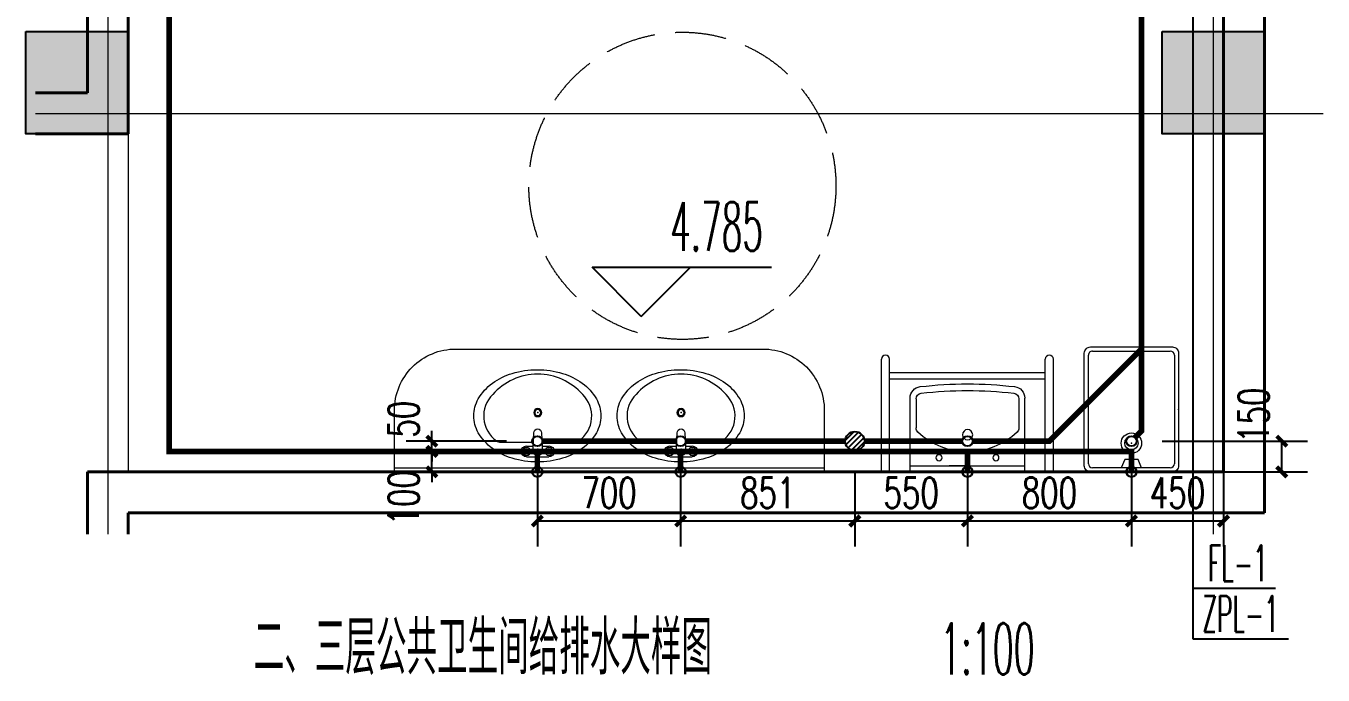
# Model space of a CAD drawing. Extents: x 1031190 to 1725648, y 733081 to 1571294.
# Drawn here: x 1284258 to 1290594, y 774693 to 777862 of the extents above; entities that cross this region are included whole.
import ezdxf

# ---------------------------------------------------------------- set-up
doc = ezdxf.new("R2010")
doc.units = 0
doc.header["$LTSCALE"] = 1000
doc.header["$MEASUREMENT"] = 0
for name, pattern in [('__DASH', [0.35, 0.25, -0.1]), ('ACAD_ISO10W100', [18.5, 12, -3, 0.5, -3]), ('DASH', [0.35, 0.25, -0.1]), ('DOTE', [2.42, 2, -0.2, 0.02, -0.2])]:
    doc.linetypes.add(name, pattern=pattern)
for name, color, linetype in [('DIM_ELEV', 3, 'Continuous'), ('DIM_SYMB', 3, 'Continuous'), ('DIM_不分区喷淋', 3, 'Continuous'), ('DIM_废水', 3, 'Continuous'), ('EQUIP_地漏', 7, 'Continuous'), ('EQUIP_污水', 7, 'Continuous'), ('PIPE-不分区给水', 3, 'J'), ('PIPE-污水', 2, 'W'), ('PUB_TEXT', 4, 'Continuous'), ('S-COLU-HATCH', 30, 'Continuous'), ('S-COLU-LINE1', 6, 'Continuous'), ('TWT_DIM', 3, 'Continuous'), ('VPIPE-不分区给水', 3, 'J')]:
    doc.layers.add(name, color=color, linetype=linetype)
for name, color, linetype, lineweight in [('DOTE', 19, 'DOTE', 9), ('LVTRY', 1, 'Continuous', 13), ('STAIR', 2, 'Continuous', 18), ('WALL', 9, 'Continuous', 40), ('WINDOW', 8, 'Continuous', 15)]:
    doc.layers.add(name, color=color, linetype=linetype, lineweight=lineweight)
doc.styles.add('_TCH_DIM', font='SIMPLEX.shx', dxfattribs={"width": 0.6, "oblique": 10, "bigfont": 'hztxt.shx'})
doc.styles.add('_TCH_DIM_T3', font='SIMPLEX', dxfattribs={"width": 0.705882, "bigfont": 'GBCBIG'})
doc.styles.add('_TWT_SERIAL', font='simplex.shx', dxfattribs={"width": 0.6, "oblique": 10, "height": 3.5, "bigfont": 'aadri.shx'})
doc.styles.get("Standard").update_dxf_attribs({"font": 'gbenor.shx', "bigfont": 'gbcbig.shx'})
doc.linetypes.add('J', pattern='A,3,-0.2,["J",Standard,S=0.25,R=0,X=-0.1,Y=-0.115],-0.2', length=3.4)
doc.linetypes.add('W', pattern='A,3,-0.2,["W",Standard,S=0.25,R=0,X=-0.1,Y=-0.115],-0.2', length=3.4)
doc.dimstyles.new('_TWT_ARCH&&50', dxfattribs={"dimtxt": 148.75, "dimasz": 50, "dimexe": 125, "dimexo": 150, "dimgap": 63.125, "dimtad": 1, "dimdec": 0, "dimzin": 0, "dimdsep": 46, "dimtxsty": '_TCH_DIM_T3', "dimblk": 'ARCHTICK', "dimcen": 0.09, "dimclrt": 7, "dimazin": 2, "dimtfac": 1, "dimtdec": 0, "dimtix": 1, "dimtmove": 2, "dimatfit": 3, "dimfxl": 0, "dimtolj": 1, "dimtzin": 0, "dimarcsym": 0})

# ---------------------------------------------------------------- blocks, each defined once
blk = doc.blocks.new('_LV1')
at = {"color": 0}
for p, q in [((-280, 0), (280, 0)), ((-280, 0), (-280, -360.7)), ((280, 0), (280, -360.7)), ((-280, -29), (280, -29)), ((0.2, -29), (-89.8, -29)), ((-89.8, -29), (90.2, -29)), ((-250.9, -356.5), (-250.9, -214.3)), ((251.3, -356.4), (251.3, -214.6))]:
    blk.add_line(p, q, dxfattribs=at)
for centre, radius in [((-138.9, -69.1), 15), ((0, -56.7), 8), ((138.9, -69.1), 15), ((0.9, -181.6), 24.9)]:
    blk.add_circle(centre, radius, dxfattribs=at)
for centre, radius, start, end in [((0, -452.1), 353.9, 46.75809, 133.15434), ((-222.9, -214.3), 28, 133.15434, 180), ((223.3, -214.6), 28, 0, 46.75809), ((-224, -360.7), 56, 180, 263.48098), ((-222.9, -356.5), 28, 180, 263.49841), ((223.3, -356.4), 28, 276.51223, 0), ((224, -360.7), 56, 276.51902, 0), ((0, 1599.6), 2029, 263.48098, 276.51902), ((0, 1599.6), 1996.7, 263.49841, 276.51223)]:
    blk.add_arc(centre, radius, start, end, dxfattribs=at)
blk = doc.blocks.new('A$C549C535F')
at = {"layer": 'LVTRY', "color": 0}
for p, q in [((0, 0), (-550, 0)), ((0, -40), (-550, -40)), ((-484.9, -800), (-484.9, -40)), ((-454.9, -800), (-454.9, -40)), ((0, -800), (-550, -800)), ((0, -840), (-550, -840))]:
    blk.add_line(p, q, dxfattribs=at)
for centre in [(-550, -20), (-550, -820)]:
    blk.add_arc(centre, 20, 89.99937, 269.99937, dxfattribs=at)
at = {"layer": 'LVTRY', "color": 8, "extrusion": (0, 0, -1), "zscale": -1, "rotation": 90}
blk.add_blockref('_LV1', (0, -420), dxfattribs=at)
blk = doc.blocks.new('$lvtry$00000187')
at = {"color": 0}
for p, q in [((-285, -420, 0), (-285, -40, 0)), ((-265, -20, 0), (265, -20, 0)), ((285, -40, 0), (285, -420, 0)), ((285, -180, 0), (245, -197.5, 0)), ((245, -197.5, 0), (245, -262.5, 0)), ((245, -262.5, 0), (285, -280, 0)), ((265, -440, 0), (-265, -440, 0))]:
    blk.add_line(p, q, dxfattribs=at)
at = {"color": 0, "elevation": 0}
blk.add_lwpolyline([(305, -430, -0.414214), (275, -460), (-275, -460, -0.414214), (-305, -430), (-305, -30, -0.414214), (-275, 0), (275, 0, -0.414214), (305, -30)], format="xyb", close=True, dxfattribs=at)
at = {"color": 0}
for radius in [50, 32.5]:
    blk.add_circle((165, -230, 0), radius, dxfattribs=at)
for centre, start, end in [((-265, -40, 0), 90, 180), ((265, -40, 0), 0, 90), ((-265, -420, 0), 180, 270), ((265, -420, 0), 270, 0)]:
    blk.add_arc(centre, 20, start, end, dxfattribs=at)
for p in [(0, 0, 0), (165, -230, 0)]:
    blk.add_point(p, dxfattribs=at)
blk = doc.blocks.new('$lvtry$00000196')
at = {"color": 0}
for points in [[(219.4, -384.7, 0.106486), (288.5, -307.6, 0.130324), (310.3, -225.4, 0.130324), (288.5, -143.1, 0.106486), (219.4, -66, 0.084172), (122.7, -18.1, 0.073176), (0, 0, 0.073176), (-122.7, -18.1, 0.084172), (-219.4, -66, 0.106486), (-288.5, -143.1, 0.130324), (-310.3, -225.4, 0.130324), (-288.5, -307.6, 0.106486), (-219.4, -384.7, 0.084172), (-122.7, -432.7, 0.073176), (0, -450.7, 0.073176), (122.7, -432.7, 0.084172)], [(-21.8, -44.3), (-17.3, -142, 1), (21, -142), (25.6, -44.3, 0.493794)]]:
    blk.add_lwpolyline(points, format="xyb", close=True, dxfattribs=at)
for points in [[(-52.4, -25.1), (56.2, -25.1)], [(-52.4, -78), (-20.3, -78)], [(24, -78), (56.2, -78)]]:
    blk.add_lwpolyline(points, dxfattribs=at)
for points in [[(-217.8, -329.4, -0.467303), (-199.2, -102.7, -0.154885), (-179, -96.3), (-17.3, -96.3, -0.154885)], [(21, -96.3), (182.8, -96.3, -0.154885), (203, -102.7, -0.467303), (221.6, -329.4, -0.210278), (1.9, -429.5, -0.210278), (-217.8, -329.4, -0.467303)]]:
    blk.add_lwpolyline(points, format="xyb", dxfattribs=at)
for centre, radius in [((-52.4, -51.6), 19.4), ((-52.4, -51.6), 12.6), ((56.2, -51.6), 19.4), ((56.2, -51.6), 12.6), ((1.9, -241), 19.7), ((1.9, -241), 14.7)]:
    blk.add_circle(centre, radius, dxfattribs=at)
for centre, start, end in [((-52.4, -51.6), 90, 270), ((56.2, -51.6), 270, 90)]:
    blk.add_arc(centre, 26.5, start, end, dxfattribs=at)
for p in [(1.9, -62.4), (1.9, -241)]:
    blk.add_point(p, dxfattribs=at)
blk = doc.blocks.new('_ArchTick')
at = {"color": 0, "linetype": 'ByBlock', "const_width": 0.4}
blk.add_lwpolyline([(-0.5, -0.5), (0.5, 0.5)], dxfattribs=at)
blk = doc.blocks.new('*D531')
at = {"layer": 'Defpoints', "color": 0}
for p in [(1286240.6, 775785), (1286755.8, 775785), (1286755.8, 775685)]:
    blk.add_point(p, dxfattribs=at)
at = {"layer": 'TWT_DIM', "color": 0, "lineweight": -2}
for p, q in [((1286240.6, 775785), (1286240.6, 775835)), ((1286605.8, 775785), (1286115.6, 775785)), ((1286240.6, 775685), (1286240.6, 775785)), ((1286605.8, 775685), (1286115.6, 775685)), ((1286240.6, 775685), (1286240.6, 775635))]:
    blk.add_line(p, q, dxfattribs=at)
at = {"layer": 'TWT_DIM', "color": 0, "lineweight": -2, "xscale": 50, "yscale": 50, "zscale": 50}
for p, rotation in [((1286240.6, 775785), 270), ((1286240.6, 775685), 90)]:
    blk.add_blockref('_ArchTick', p, dxfattribs=dict(at, rotation=rotation))
at = {"layer": 'TWT_DIM', "color": 7, "insert": (1286103.1, 775558.4), "char_height": 148.75, "attachment_point": 5, "rotation": 90, "style": '_TCH_DIM_T3'}
blk.add_mtext('\\A1;100', dxfattribs=at)
blk = doc.blocks.new('*D532')
at = {"layer": 'Defpoints', "color": 0}
for p in [(1286240.6, 775835), (1286755.8, 775835), (1286755.8, 775785)]:
    blk.add_point(p, dxfattribs=at)
at = {"layer": 'TWT_DIM', "color": 0, "lineweight": -2}
for p, q in [((1286240.6, 775835), (1286240.6, 775885)), ((1286605.8, 775835), (1286115.6, 775835)), ((1286240.6, 775785), (1286240.6, 775835)), ((1286605.8, 775785), (1286115.6, 775785)), ((1286240.6, 775785), (1286240.6, 775735))]:
    blk.add_line(p, q, dxfattribs=at)
at = {"layer": 'TWT_DIM', "color": 0, "lineweight": -2, "xscale": 50, "yscale": 50, "zscale": 50}
for p, rotation in [((1286240.6, 775835), 270), ((1286240.6, 775785), 90)]:
    blk.add_blockref('_ArchTick', p, dxfattribs=dict(at, rotation=rotation))
at = {"layer": 'TWT_DIM', "color": 7, "insert": (1286103.1, 775942.6), "char_height": 148.75, "attachment_point": 5, "rotation": 90, "style": '_TCH_DIM_T3'}
blk.add_mtext('\\A1;50', dxfattribs=at)
blk = doc.blocks.new('*D535')
at = {"layer": 'Defpoints', "color": 0}
for p in [(1289657.7, 775835), (1290392.3, 775835), (1289657.7, 775685)]:
    blk.add_point(p, dxfattribs=at)
at = {"layer": 'TWT_DIM', "color": 0, "lineweight": -2}
for p, q in [((1289807.7, 775835), (1290517.3, 775835)), ((1290392.3, 775685), (1290392.3, 775835)), ((1289807.7, 775685), (1290517.3, 775685))]:
    blk.add_line(p, q, dxfattribs=at)
at = {"layer": 'TWT_DIM', "color": 0, "lineweight": -2, "xscale": 50, "yscale": 50, "zscale": 50}
for p, rotation in [((1290392.3, 775835), 90), ((1290392.3, 775685), 270)]:
    blk.add_blockref('_ArchTick', p, dxfattribs=dict(at, rotation=rotation))
at = {"layer": 'TWT_DIM', "color": 7, "insert": (1290254.8, 775961.6), "char_height": 148.75, "attachment_point": 5, "rotation": 90, "style": '_TCH_DIM_T3'}
blk.add_mtext('\\A1;150', dxfattribs=at)
blk = doc.blocks.new('*D536')
at = {"layer": 'Defpoints', "color": 0}
for p in [(1286755.8, 775835), (1287455.8, 775835), (1287455.8, 775445.4)]:
    blk.add_point(p, dxfattribs=at)
at = {"layer": 'TWT_DIM', "color": 0, "lineweight": -2}
for p, q in [((1286755.8, 775685), (1286755.8, 775320.4)), ((1287455.8, 775685), (1287455.8, 775320.4)), ((1286755.8, 775445.4), (1287455.8, 775445.4))]:
    blk.add_line(p, q, dxfattribs=at)
at = {"layer": 'TWT_DIM', "color": 0, "lineweight": -2, "xscale": 50, "yscale": 50, "zscale": 50, "rotation": 180}
blk.add_blockref('_ArchTick', (1286755.8, 775445.4), dxfattribs=at)
at = {"layer": 'TWT_DIM', "color": 0, "lineweight": -2, "xscale": 50, "yscale": 50, "zscale": 50}
blk.add_blockref('_ArchTick', (1287455.8, 775445.4), dxfattribs=at)
at = {"layer": 'TWT_DIM', "color": 7, "insert": (1287105.8, 775582.9), "char_height": 148.75, "attachment_point": 5, "style": '_TCH_DIM_T3'}
blk.add_mtext('\\A1;700', dxfattribs=at)
blk = doc.blocks.new('*D537')
at = {"layer": 'Defpoints', "color": 0}
for p in [(1287455.8, 775835), (1288306.8, 775835), (1288306.8, 775445.4)]:
    blk.add_point(p, dxfattribs=at)
at = {"layer": 'TWT_DIM', "color": 0, "lineweight": -2}
for p, q in [((1287455.8, 775685), (1287455.8, 775320.4)), ((1288306.8, 775685), (1288306.8, 775320.4)), ((1287455.8, 775445.4), (1288306.8, 775445.4))]:
    blk.add_line(p, q, dxfattribs=at)
at = {"layer": 'TWT_DIM', "color": 0, "lineweight": -2, "xscale": 50, "yscale": 50, "zscale": 50, "rotation": 180}
blk.add_blockref('_ArchTick', (1287455.8, 775445.4), dxfattribs=at)
at = {"layer": 'TWT_DIM', "color": 0, "lineweight": -2, "xscale": 50, "yscale": 50, "zscale": 50}
blk.add_blockref('_ArchTick', (1288306.8, 775445.4), dxfattribs=at)
at = {"layer": 'TWT_DIM', "color": 7, "insert": (1287881.3, 775582.9), "char_height": 148.75, "attachment_point": 5, "style": '_TCH_DIM_T3'}
blk.add_mtext('\\A1;851', dxfattribs=at)
blk = doc.blocks.new('*D538')
at = {"layer": 'Defpoints', "color": 0}
for p in [(1288306.8, 775835), (1288856.8, 775835), (1288856.8, 775445.4)]:
    blk.add_point(p, dxfattribs=at)
at = {"layer": 'TWT_DIM', "color": 0, "lineweight": -2}
for p, q in [((1288306.8, 775685), (1288306.8, 775320.4)), ((1288856.8, 775685), (1288856.8, 775320.4)), ((1288306.8, 775445.4), (1288856.8, 775445.4))]:
    blk.add_line(p, q, dxfattribs=at)
at = {"layer": 'TWT_DIM', "color": 0, "lineweight": -2, "xscale": 50, "yscale": 50, "zscale": 50, "rotation": 180}
blk.add_blockref('_ArchTick', (1288306.8, 775445.4), dxfattribs=at)
at = {"layer": 'TWT_DIM', "color": 0, "lineweight": -2, "xscale": 50, "yscale": 50, "zscale": 50}
blk.add_blockref('_ArchTick', (1288856.8, 775445.4), dxfattribs=at)
at = {"layer": 'TWT_DIM', "color": 7, "insert": (1288581.8, 775582.9), "char_height": 148.75, "attachment_point": 5, "style": '_TCH_DIM_T3'}
blk.add_mtext('\\A1;550', dxfattribs=at)
blk = doc.blocks.new('*D539')
at = {"layer": 'Defpoints', "color": 0}
for p in [(1288856.8, 775835), (1289657.7, 775835), (1289657.7, 775445.4)]:
    blk.add_point(p, dxfattribs=at)
at = {"layer": 'TWT_DIM', "color": 0, "lineweight": -2}
for p, q in [((1288856.8, 775685), (1288856.8, 775320.4)), ((1289657.7, 775685), (1289657.7, 775320.4)), ((1288856.8, 775445.4), (1289657.7, 775445.4))]:
    blk.add_line(p, q, dxfattribs=at)
at = {"layer": 'TWT_DIM', "color": 0, "lineweight": -2, "xscale": 50, "yscale": 50, "zscale": 50, "rotation": 180}
blk.add_blockref('_ArchTick', (1288856.8, 775445.4), dxfattribs=at)
at = {"layer": 'TWT_DIM', "color": 0, "lineweight": -2, "xscale": 50, "yscale": 50, "zscale": 50}
blk.add_blockref('_ArchTick', (1289657.7, 775445.4), dxfattribs=at)
at = {"layer": 'TWT_DIM', "color": 7, "insert": (1289257.3, 775582.9), "char_height": 148.75, "attachment_point": 5, "style": '_TCH_DIM_T3'}
blk.add_mtext('\\A1;800', dxfattribs=at)
blk = doc.blocks.new('*D540')
at = {"layer": 'Defpoints', "color": 0}
for p in [(1289657.7, 775835), (1290107.7, 775835), (1290107.7, 775445.4)]:
    blk.add_point(p, dxfattribs=at)
at = {"layer": 'TWT_DIM', "color": 0, "lineweight": -2}
for p, q in [((1289657.7, 775685), (1289657.7, 775320.4)), ((1290107.7, 775685), (1290107.7, 775320.4)), ((1289657.7, 775445.4), (1290107.7, 775445.4))]:
    blk.add_line(p, q, dxfattribs=at)
at = {"layer": 'TWT_DIM', "color": 0, "lineweight": -2, "xscale": 50, "yscale": 50, "zscale": 50, "rotation": 180}
blk.add_blockref('_ArchTick', (1289657.7, 775445.4), dxfattribs=at)
at = {"layer": 'TWT_DIM', "color": 0, "lineweight": -2, "xscale": 50, "yscale": 50, "zscale": 50}
blk.add_blockref('_ArchTick', (1290107.7, 775445.4), dxfattribs=at)
at = {"layer": 'TWT_DIM', "color": 7, "insert": (1289882.7, 775582.9), "char_height": 148.75, "attachment_point": 5, "style": '_TCH_DIM_T3'}
blk.add_mtext('\\A1;450', dxfattribs=at)
blk = doc.blocks.new('$TwtSys$00000147')
blk.add_circle((0, 0, 0), 25)
blk = doc.blocks.new('$TwtSys$00000141')
for p, q in [((-94, 8), (-10, 92)), ((-94, 8), (-10, 92)), ((-87, -35), (35, 87)), ((-87, -35), (35, 87)), ((-66, -66), (66, 66)), ((-66, -66), (66, 66)), ((-32, -87), (88, 33)), ((-32, -87), (88, 33)), ((11, -92), (92, -11)), ((11, -92), (92, -11))]:
    blk.add_line(p, q)
blk.add_circle((0, 0), 94)
blk.add_circle((0, 0), 94)

msp = doc.modelspace()

# ---------------------------------------------------------------- hatches: boundary and pattern name
at = {"layer": 'PIPE-不分区给水'}
for points in [[(1284957.6, 775785), (1284943.9, 775785), (1284943.9, 775771.3)], [(1284957.6, 775785), (1284957.6, 775771.3), (1284943.9, 775771.3)], [(1289657.7, 775785), (1289671.5, 775785), (1289671.5, 775798.8)], [(1289657.7, 775785), (1289657.7, 775798.8), (1289671.5, 775798.8)]]:
    msp.add_hatch(color=256, dxfattribs=at).paths.add_polyline_path(points)
at = {"layer": 'PIPE-污水'}
for points in [[(1289707.7, 775885), (1289717.5, 775875.3), (1289721.5, 775879.3)], [(1289707.7, 775885), (1289721.5, 775885), (1289721.5, 775879.3)], [(1289256.8, 775835), (1289256.8, 775821.3), (1289262.5, 775821.3)], [(1289256.8, 775835), (1289266.5, 775825.3), (1289262.5, 775821.3)]]:
    msp.add_hatch(color=256, dxfattribs=at).paths.add_polyline_path(points)
at = {"layer": 'S-COLU-HATCH'}
h = msp.add_hatch(color=8, dxfattribs=at)
h.dxf.hatch_style = 1
h.paths.add_polyline_path([(1284257.7, 777835), (1284757.7, 777835), (1284757.7, 777335), (1284257.7, 777335)])
h = msp.add_hatch(color=8, dxfattribs=at)
h.dxf.hatch_style = 1
h.paths.add_polyline_path([(1284257.7, 777835), (1284757.7, 777835), (1284757.7, 777335), (1284257.7, 777335)])
h = msp.add_hatch(color=8, dxfattribs=at)
h.dxf.hatch_style = 1
h.paths.add_polyline_path([(1289807.7, 777835), (1290307.7, 777835), (1290307.7, 777335), (1289807.7, 777335)])

# ---------------------------------------------------------------- linework, layer by layer
at = {"layer": 'DIM_ELEV', "color": 8}
for p, q in [((1287263.3, 776443.8), (1287023.3, 776683.8)), ((1287023.3, 776683.8), (1287899, 776683.8)), ((1287263.3, 776443.8), (1287503.3, 776683.8))]:
    msp.add_line(p, q, dxfattribs=at)
at = {"layer": 'DIM_不分区喷淋'}
for p, q in [((1289957.7, 778335), (1289957.7, 774869.2)), ((1289957.7, 774869.2), (1290425.4, 774869.2))]:
    msp.add_line(p, q, dxfattribs=at)
at = {"layer": 'DIM_废水'}
for p, q in [((1289957.7, 778585), (1289957.7, 775116.5)), ((1289957.7, 775116.5), (1290361.9, 775116.5))]:
    msp.add_line(p, q, dxfattribs=at)
at = {"layer": 'DOTE', "linetype": 'ACAD_ISO10W100', "ltscale": 100}
for p, q in [((1284657.7, 783308.2), (1284657.7, 775380.9)), ((1290057.7, 783308.2), (1290057.7, 775380.9)), ((1284303.7, 777435), (1290593.9, 777435))]:
    msp.add_line(p, q, dxfattribs=at)
at = {"layer": 'LVTRY', "color": 8}
msp.add_lwpolyline([(1288157.7, 775685), (1286057.7, 775685), (1286057.7, 775985, -0.414214), (1286357.7, 776285), (1287857.7, 776285, -0.414214), (1288157.7, 775985)], format="xyb", close=True, dxfattribs=at)
msp.add_lwpolyline([(1288157.7, 775685), (1286057.7, 775685), (1286057.7, 775705), (1288157.7, 775705)], close=True, dxfattribs=at)
at = {"layer": 'PIPE-不分区给水', "ltscale": 0.5, "const_width": 27.5}
for points in [[(1284957.6, 779085.3), (1284957.6, 775785)], [(1284957.6, 775785), (1286755.8, 775785)], [(1286755.8, 775685), (1286755.8, 775785)], [(1286755.8, 775785), (1287455.8, 775785)], [(1287455.8, 775685), (1287455.8, 775785)], [(1287455.8, 775785), (1288856.8, 775785)], [(1288856.8, 775685), (1288856.8, 775785)], [(1288856.8, 775785), (1289657.7, 775785)], [(1289657.7, 775685), (1289657.7, 775785)]]:
    msp.add_lwpolyline(points, dxfattribs=at)
at = {"layer": 'PIPE-污水', "ltscale": 0.5, "const_width": 27.5}
for points in [[(1289707.7, 779985), (1289707.7, 776285.9)], [(1289256.8, 775835), (1289707.7, 776285.9)], [(1289707.7, 776285.9), (1289707.7, 775885)], [(1289675.4, 775852.7), (1289707.7, 775885)], [(1286780.8, 775835), (1287430.8, 775835)], [(1287480.8, 775835), (1288259.8, 775835)], [(1288353.8, 775835), (1288831.8, 775835)], [(1288881.8, 775835), (1289256.8, 775835)]]:
    msp.add_lwpolyline(points, dxfattribs=at)
at = {"layer": 'S-COLU-LINE1', "color": 8}
for points in [[(1284257.7, 777835), (1284757.7, 777835), (1284757.7, 777335), (1284257.7, 777335)], [(1284257.7, 777835), (1284757.7, 777835), (1284757.7, 777335), (1284257.7, 777335)], [(1289807.7, 777835), (1290307.7, 777835), (1290307.7, 777335), (1289807.7, 777335)]]:
    msp.add_lwpolyline(points, close=True, dxfattribs=at)
at = {"layer": 'STAIR', "color": 8, "linetype": '__DASH'}
msp.add_circle((1287464.4, 777081.7), 750, dxfattribs=at)
at = {"layer": 'VPIPE-不分区给水'}
for centre in [(1286755.8, 775685), (1287455.8, 775685), (1288856.8, 775685), (1289657.7, 775685)]:
    msp.add_circle(centre, 25, dxfattribs=at)
at = {"layer": 'WALL', "color": 8}
for p, q in [((1284557.7, 778185), (1284557.7, 777535)), ((1290307.7, 775485), (1290307.7, 778185)), ((1284757.7, 778085), (1284757.7, 777435)), ((1290107.7, 775685), (1290107.7, 778085)), ((1284557.7, 777535), (1284303.7, 777535)), ((1284757.7, 777335), (1284757.7, 777435)), ((1284303.7, 777335), (1284557.7, 777335)), ((1284557.7, 777335), (1284757.7, 777335)), ((1284757.7, 775685), (1284557.7, 775685)), ((1284557.7, 775685), (1284557.7, 775585)), ((1284757.7, 775685), (1290107.7, 775685)), ((1284557.7, 775585), (1284557.7, 775380.9)), ((1284757.7, 775485), (1290307.7, 775485)), ((1284757.7, 775380.9), (1284757.7, 775485))]:
    msp.add_line(p, q, dxfattribs=at)
at = {"layer": 'WINDOW', "color": 8, "linetype": 'DASH'}
for p, q in [((1284757.7, 777335), (1284557.7, 777335)), ((1284557.7, 775685), (1284757.7, 775685))]:
    msp.add_line(p, q, dxfattribs=at)
at = {"layer": 'WINDOW', "color": 8}
msp.add_line((1284757.7, 777335, 800), (1284757.7, 775685, 800), dxfattribs=at)

# ---------------------------------------------------------------- block references
at = {"color": 8, "rotation": 270}
msp.add_blockref('A$C549C535F', (1289276.8, 775685), dxfattribs=at)
at = {"layer": 'EQUIP_地漏', "xscale": 0.5, "yscale": 0.5, "zscale": 0.5}
msp.add_blockref('$TwtSys$00000141', (1288306.8, 775835), dxfattribs=at)
at = {"layer": 'EQUIP_污水'}
for p in [(1286755.8, 775835), (1287455.8, 775835), (1288856.8, 775835), (1289657.7, 775835)]:
    msp.add_blockref('$TwtSys$00000147', p, dxfattribs=at)
at = {"layer": 'LVTRY', "color": 8, "rotation": 269.9999999966304}
msp.add_blockref('$lvtry$00000187', (1289887.7, 775990), dxfattribs=at)
at = {"layer": 'LVTRY', "color": 8, "yscale": -1}
for p in [(1286755.8, 775733.4), (1287455.8, 775733.4)]:
    msp.add_blockref('$lvtry$00000196', p, dxfattribs=at)

# ---------------------------------------------------------------- texts
at = {"layer": 'DIM_SYMB', "color": 7, "style": '_TWT_SERIAL'}
for s, height, width, p in [('二、三层公共卫生间给排水大样图', 261.811, 0.6, (1285370.5, 774696)), ('1:100', 250, 0.48, (1288723, 774696))]:
    msp.add_text(s, height=height, dxfattribs=dict(at, width=width)).set_placement(p)
at = {"layer": 'DIM_不分区喷淋', "color": 7, "style": '_TWT_SERIAL', "width": 0.48}
msp.add_text('ZPL-1', height=175, dxfattribs=at).set_placement((1290003.6, 774904.2))
at = {"layer": 'DIM_废水', "color": 7, "style": '_TWT_SERIAL', "width": 0.48}
msp.add_text('FL-1', height=175, dxfattribs=at).set_placement((1290032.1, 775151.5))
at = {"layer": 'PUB_TEXT', "color": 8, "style": '_TCH_DIM', "width": 0.494118}
msp.add_text('4.785', height=238, dxfattribs=at).set_placement((1287404.6, 776763.9))

# ---------------------------------------------------------------- dimensions: what is measured, and where the dimension line sits
at = {"layer": 'TWT_DIM'}
for base, p1, p2, picture, middle in [((1290392.3, 775835), (1289657.7, 775685), (1289657.7, 775835), '*D535', (1290254.8, 775961.6)), ((1286240.6, 775835), (1286755.8, 775785), (1286755.8, 775835), '*D532', (1286103.1, 775942.6)), ((1286240.6, 775785), (1286755.8, 775685), (1286755.8, 775785), '*D531', (1286103.1, 775558.4))]:
    dim = msp.add_linear_dim(base=base, p1=p1, p2=p2, angle=90, dimstyle='_TWT_ARCH&&50', dxfattribs=at)
    dim.commit()
    dim.dimension.update_dxf_attribs({"geometry": picture, "text_midpoint": middle, "dimtype": 129})
for p1, p2, picture, middle in [((1286755.8, 775835), (1287455.8, 775835), '*D536', (1287105.8, 775582.9)), ((1287455.8, 775835), (1288306.8, 775835), '*D537', (1287881.3, 775582.9)), ((1288306.8, 775835), (1288856.8, 775835), '*D538', (1288581.8, 775582.9)), ((1289657.7, 775835), (1290107.7, 775835), '*D540', (1289882.7, 775582.9))]:
    dim = msp.add_aligned_dim(p1=p1, p2=p2, distance=-389.6, dimstyle='_TWT_ARCH&&50', dxfattribs=at)
    dim.commit()
    dim.dimension.update_dxf_attribs({"geometry": picture, "text_midpoint": middle})
dim = msp.add_aligned_dim(p1=(1288856.8, 775835), p2=(1289657.7, 775835), distance=-389.6, text='800', dimstyle='_TWT_ARCH&&50', dxfattribs=at)
dim.commit()
dim.dimension.update_dxf_attribs({"geometry": '*D539', "text_midpoint": (1289257.3, 775582.9)})

doc.saveas('drawing.dxf')
